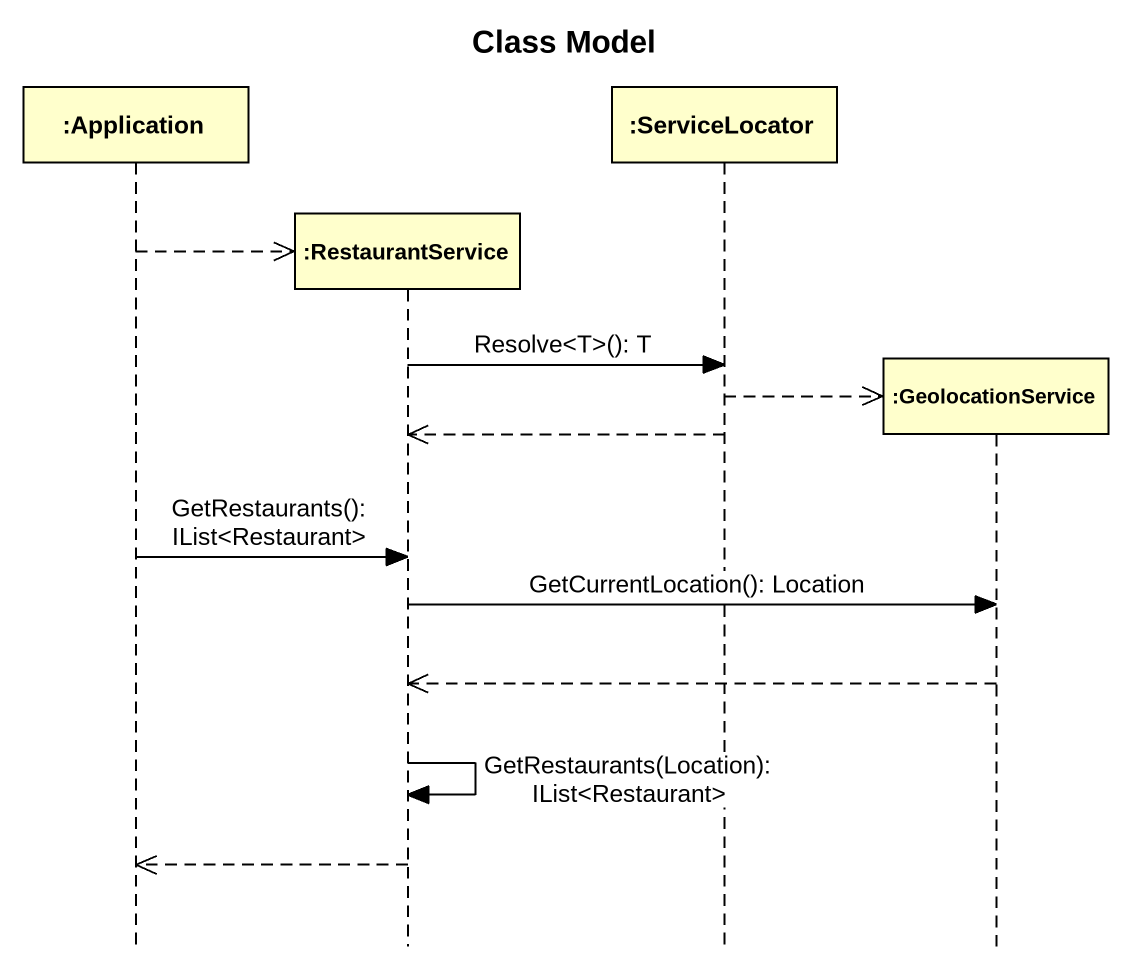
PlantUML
@startuml
title Class Model
hide footbox
participant ":Application" as Application
participant ":RestaurantService" as RestaurantService
participant ":ServiceLocator" as ServiceLocator
participant ":GeolocationService" as GeolocationService

Application -->> RestaurantService **
RestaurantService -> ServiceLocator : Resolve<T>(): T
ServiceLocator -->> GeolocationService **
ServiceLocator -->> RestaurantService
Application -> RestaurantService : GetRestaurants(): IList<Restaurant>
RestaurantService -> GeolocationService : GetCurrentLocation(): Location
GeolocationService -->> RestaurantService
RestaurantService -> RestaurantService : GetRestaurants(Location): IList<Restaurant>
RestaurantService -->> Application
@enduml
